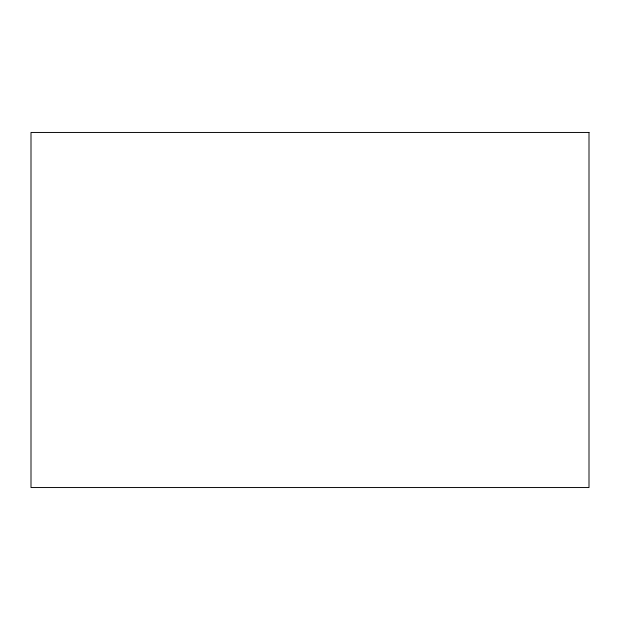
<?xml version="1.0" encoding="UTF-8"?>
<svg xmlns="http://www.w3.org/2000/svg" width="620" height="620" viewBox="0 0 620 620"><rect width="100%" height="100%" fill="white"/><g stroke="black" fill="none" stroke-linecap="round" stroke-linejoin="round"><path stroke-width="0.93" d="M589 132.455L31 132.455L31 487.545L589 487.545L589 132.455"/></g></svg>
